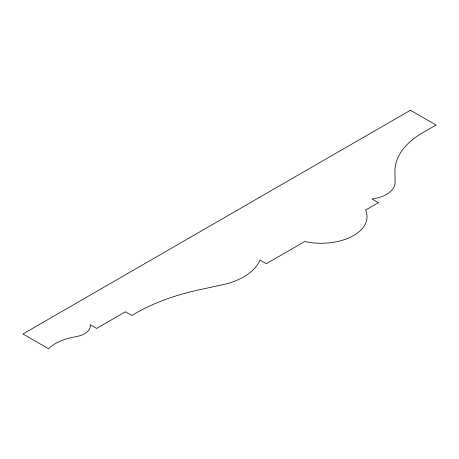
<?xml version="1.0" encoding="UTF-8"?>
<svg xmlns="http://www.w3.org/2000/svg" width="459" height="459" viewBox="0 0 459 459"><rect width="100%" height="100%" fill="white"/><g stroke="black" fill="none" stroke-linecap="round" stroke-linejoin="round"><path stroke-width="0.69" d="M410.432 110.252L22.95 333.957L48.568 348.748A43.789 25.285 0 0 1 71.179 337.681L77.904 336.229A19.094 11.027 0 0 0 90.199 324.714L96.602 328.414L125.422 311.776L131.831 315.471A178.987 103.338 0 0 1 198.873 289.881L222.248 284.832A60.324 34.827 0 0 0 259.92 260.006L266.329 263.701L304.753 241.52A45.923 26.513 0 0 0 351.772 236.511A45.923 26.513 0 0 0 365.599 210.084L378.405 202.694L372.002 198.994A29.525 17.046 0 0 0 395.119 182.166L394.924 171.878A94.032 54.288 0 0 1 421.637 133.362L436.05 125.043L410.432 110.252"/></g></svg>
